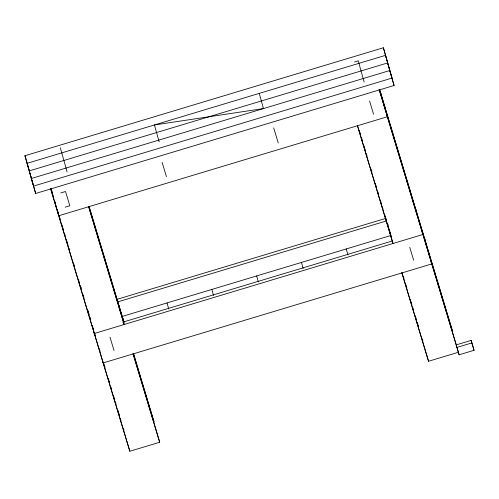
<?xml version="1.0" encoding="UTF-8"?>
<svg xmlns="http://www.w3.org/2000/svg" width="499" height="499" viewBox="0 0 499 499"><rect width="100%" height="100%" fill="white"/><g stroke="black" fill="none" stroke-linecap="round" stroke-linejoin="round"><path stroke-width="0.75" d="M354.515 62.001L358.226 60.822L364.158 82.054M24.95 155.738L383.388 47.748L394.098 85.491L35.66 193.475L24.95 155.738L29.104 170.003M33.439 186.121L391.877 78.131L383.388 47.748M60.853 192.907L65.519 191.504L69.823 205.763L65.157 207.166M117.053 299.338L386.02 218.306M117.764 301.87L386.725 220.839M391.06 235.441L122.236 316.435L123.908 322.435M122.635 322.217L392.345 240.955M471.118 340.399L456.186 344.903L456.891 347.435L459.117 354.795L474.05 350.292L471.118 340.399L474.05 350.292M456.891 347.435L471.829 342.932M50.518 188.516L129.84 451.252L159.711 442.251L133.058 353.604M401.876 272.947L428.535 361.257L458.406 352.263L379.04 89.202M387.735 62.706L385.509 55.345L27.071 163.335L35.66 193.475M389.856 70.297L387.636 62.936L29.198 170.926L31.418 178.286M391.977 77.894L389.756 70.534L31.318 178.523L33.539 185.884M391.877 78.131L394.098 85.491M379.602 89.371L452.786 332.141L379.465 89.284M379.252 89.72L456.317 344.959M369.591 101.035L373.583 114.246M409.76 247.317L413.652 260.21M387.324 223.065L387.991 225.274M359.38 130.682L360.503 134.412M361.407 137.4L362.53 141.13M363.883 145.608L365.461 150.835M366.36 153.817L367.039 156.056M370.869 168.743L371.998 172.473M375.373 183.669L376.502 187.399M377.855 191.878L378.529 194.117M380.332 200.087L381.461 203.823M382.359 206.804L383.039 209.044M384.841 215.013L386.413 220.24M387.991 225.467L387.318 223.228L387.935 225.423M389.345 229.939L390.923 235.166M403.317 276.215L403.99 278.454M405.793 284.424L406.922 288.154M410.303 299.35L411.881 304.571M412.779 307.559L413.453 309.798M415.255 315.767L416.384 319.497M417.283 322.485L418.411 326.215M422.241 338.902L422.921 341.141M357.721 126.334L392.457 241.391M401.888 272.61L428.535 361.257M357.434 125.76L392.987 243.512L392.276 240.98M273.689 127.856L278.255 142.97M162.106 162.325L166.435 176.658M89.184 206.773L124.014 322.323M133.589 353.853L154.048 421.998L133.32 353.336M88.928 206.318L123.895 322.136M88.666 206.58L123.596 322.254M88.604 206.748L124.157 324.5L123.453 321.967M133.046 353.941L159.711 442.251M109.98 337.143L114.009 350.485M51.035 188.547L52.189 192.364M80.464 285.827L81.137 288.06M87.961 310.852L89.072 314.532M89.92 317.339L90.587 319.547M51.522 190.344L52.189 192.552M52.526 193.668L53.655 197.404M55.002 201.883L55.682 204.122M57.485 210.091L58.608 213.822M59.512 216.809L60.186 219.049M61.988 225.018L63.566 230.239M64.471 233.226L65.144 235.466M66.498 239.944L68.07 245.165M68.974 248.153L69.648 250.392M73.478 263.079L74.607 266.809M78.437 279.496L79.566 283.226M80.464 286.214L81.144 288.453M82.946 294.422L84.069 298.153M87.45 309.349L89.028 314.576M89.932 317.557L90.606 319.797M92.409 325.766L93.538 329.502M94.436 332.484L95.565 336.214M99.395 348.901L100.068 351.14M103.898 363.827L105.027 367.563M108.408 378.753L109.531 382.49M110.884 386.968L111.558 389.208M113.36 395.177L114.489 398.907M115.394 401.895L116.067 404.128M117.87 410.103L119.448 415.324M120.346 418.312L121.026 420.551M50.655 188.61L129.84 451.252M458.406 352.263L459.117 354.795M424.711 238.765L425.416 241.298M431.036 261.414L431.747 263.946L103.174 362.935L102.47 360.409M415.823 209.331L416.528 211.863M422.148 231.979L422.859 234.511L94.286 333.5L93.581 330.968M380.269 91.579L380.98 94.111M381.685 96.638L385.933 111.832M386.6 114.227L387.305 116.76L58.739 215.749L58.027 213.216M388.334 226.87L391.372 237.724M346.256 248.939L347.934 254.945M259.243 93.388L263.484 108.576L154.434 124.962L159.156 141.847M301.452 262.443L303.13 268.443M256.648 275.941L258.326 281.941M211.844 289.439L213.522 295.439M167.04 302.937L168.718 308.937M118.344 303.735L122.586 318.93M60.348 147.816L67.091 171.962M123.372 428.105L123.977 430.275M54.491 200.561L57.117 209.96"/></g></svg>
